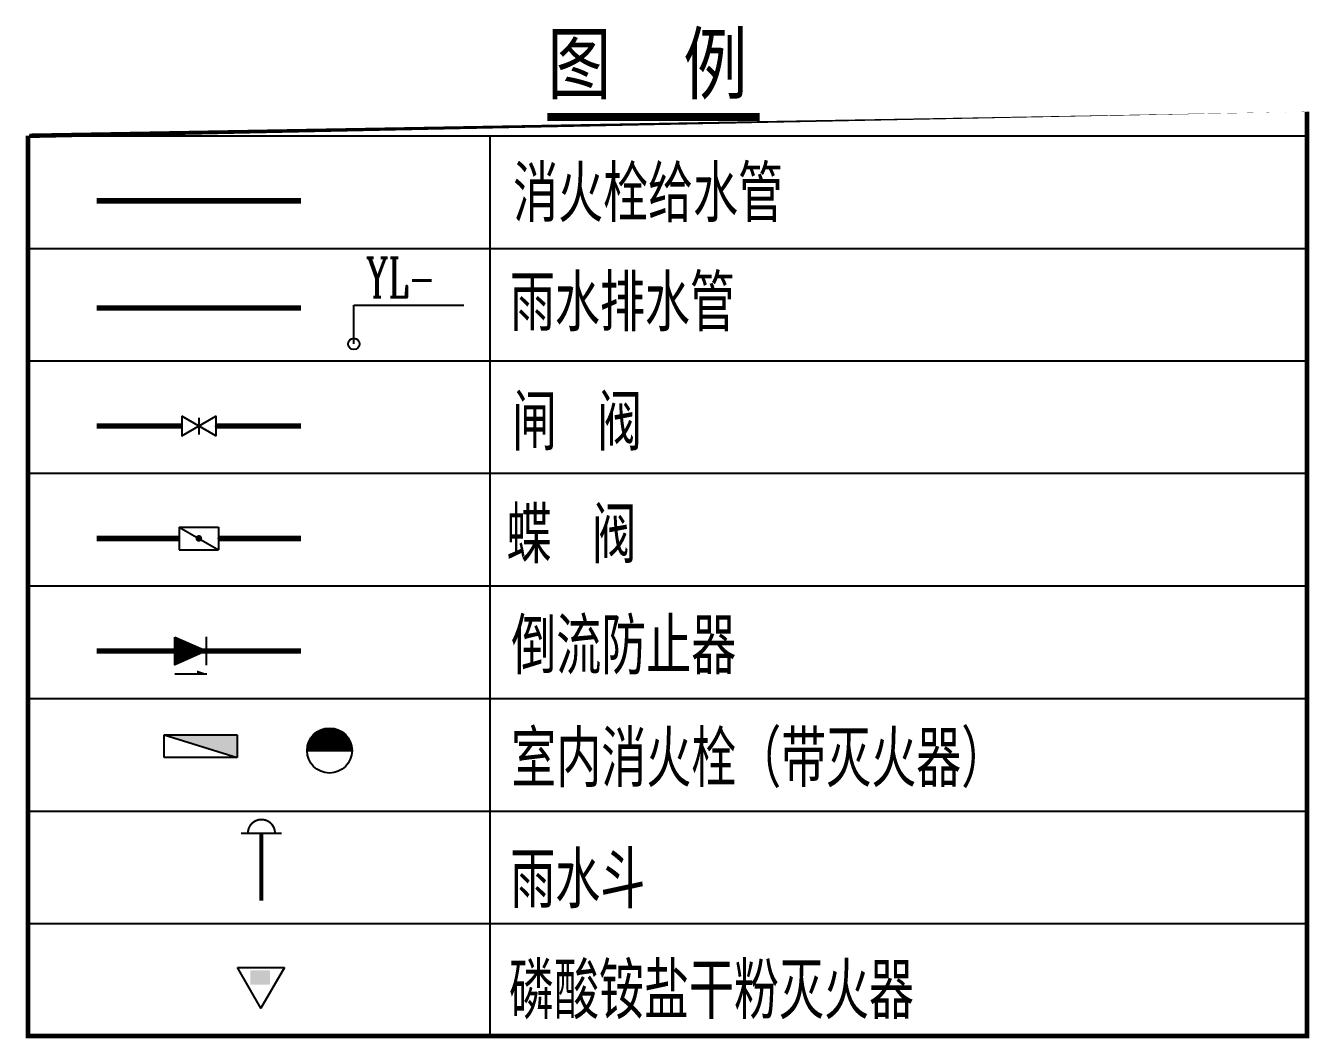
# Model space of a CAD drawing. Extents: x 4150464 to 4450492, y 483482 to 853422.
# Drawn here: x 4287076 to 4298487, y 830933 to 839933 of the extents above; entities that cross this region are included whole.
import ezdxf

# ---------------------------------------------------------------- set-up
doc = ezdxf.new("R2010")
doc.units = 0
doc.header["$LTSCALE"] = 1000
doc.header["$MEASUREMENT"] = 0
doc.linetypes.add('PHANTOM2', pattern=[1.25, 0.625, -0.125, 0.125, -0.125, 0.125, -0.125])
for name, color, linetype in [('D', 4, 'Continuous'), ('DIM_雨水', 3, 'Continuous'), ('EQUIP_消防', 7, 'Continuous'), ('EQUIP_管件', 7, 'Continuous'), ('LGBH_F', 4, 'Continuous'), ('PIPE-消防', 1, 'Continuous'), ('PIPE-雨水', 4, 'TG_Y'), ('PUB_TEXT', 7, 'Continuous'), ('TWT_DIM', 3, 'Continuous'), ('VALVE_消防', 7, 'Continuous'), ('VPIPE-雨水', 4, 'Continuous'), ('WIRE-照明', 120, 'Continuous'), ('WP_F_PJ', 7, 'Continuous')]:
    doc.layers.add(name, color=color, linetype=linetype)
doc.styles.add('-黑体', font='simhei.ttf', dxfattribs={"width": 0.8})
doc.styles.add('_TWT_SERIAL', font='COMPLEX', dxfattribs={"width": 0.8, "height": 3.5, "bigfont": 'HZTXT'})
doc.styles.add('HZ', font='rs.shx', dxfattribs={"width": 0.8, "bigfont": 'hztxt.shx'})
doc.styles.add('HZTXT', font='txt', dxfattribs={"width": 0.7, "height": 300, "bigfont": 'HZTXT'})
doc.styles.get("Standard").update_dxf_attribs({"font": 'gbenor.shx', "bigfont": 'gbcbig.shx'})
doc.styles.add('TG_LINETYPE', font='SIMPLEX', dxfattribs={"width": 0.8, "height": 3, "bigfont": 'HZTXT'})
doc.linetypes.add('TG_Y', pattern='A,2,-0.3,["Y",TG_LINETYPE,S=0.1,R=0,X=-0.23,Y=-0.15],0', length=2.3)

# ---------------------------------------------------------------- blocks, each defined once
blk = doc.blocks.new('$QC001_2')
blk.add_line((-141.4213562373072, 58.57864376268808), (141.4213562373082, 341.4213562373109))
at = {"const_width": 200}
blk.add_lwpolyline([(70.71067811865436, 270.710678118655, 0.6681786379192973), (-100.0000000000001, 200, 0.1989123673796637), (-70.71067811865329, 129.2893218813438, 1)], format="xyb", dxfattribs=at)
blk.add_circle((-9.18454765366783e-15, 200), 200)
at = {"style": 'HZ', "flags": 1}
for tag, p in [('UNIT', (-9.18454765366783e-15, 0)), ('SPEC', (-9.18454765366783e-15, -0.001333333333332121)), ('WHAT', (-9.18454765366783e-15, -0.002666666666664241))]:
    blk.add_attdef(tag, p, '', height=0.0008, dxfattribs=at)
blk = doc.blocks.new('$VALVE$00000656')
for p, q in [((-113.0591980287354, 110.2242726627646), (-113.0591980287354, -100.0874419811171)), ((118.056093817795, -163.7711759360864), (-118.9349161526625, -163.7711759360864))]:
    blk.add_line(p, q)
blk.add_lwpolyline([(118.9349161526625, 5.068415340820138, 203, 0, 0), (-113.0591980287354, 5.068415340823776, 0, 0, 0)], format="xyseb")
blk.add_lwpolyline([(118.6610796739114, 106.5089531847971), (-113.0591980287354, 5.068415340823776), (118.6610796739114, -96.61187812542084)], close=True)
for p in [(-113.0591980287354, 5.068415340823776), (118.6610796739114, 5.068415340823776)]:
    blk.add_point(p)
blk.add_solid([(-43.93491615266248, -163.7711759360864), (-43.93491615266248, -138.7711759360864), (-118.9349161526625, -163.7711759360864)])
blk = doc.blocks.new('$TWTSYS$00000080')
blk.add_line((-150, 500), (150, 500))
at = {"const_width": 15}
blk.add_lwpolyline([(-98.58173225235078, 500, -0.9999999999999999), (101.4182677476492, 500)], format="xyb", dxfattribs=at)
at = {"const_width": 30}
blk.add_lwpolyline([(0, 500), (0, 0)], dxfattribs=at)
at = {"style": 'HZ', "flags": 1}
for tag, p in [('UNIT', (0, 0)), ('WHAT', (0, -0.003333333334012423)), ('SPEC', (0, -0.001666666667006211))]:
    blk.add_attdef(tag, p, '', height=0.001, dxfattribs=at)
blk = doc.blocks.new('$TwtSys$00000312')
for p, q in [((325, 0), (-325, 0)), ((325, 0), (-325, -200)), ((-325, 0), (-325, -200)), ((325, -200), (325, 0)), ((-325, -200), (325, -200))]:
    blk.add_line(p, q)
blk.add_solid([(-325, 0), (-325, -200), (325, 0)])
blk = doc.blocks.new('$VALVE$00000296')
for points in [[(-125, 72.16878364870354), (-125, -72.16878364870354), (125, 72.16878364870354), (125, -72.16878364870354), (-125, 72.16878364870354)], [(0, 60.22559497023212), (0, -63.5535608260252)]]:
    blk.add_lwpolyline(points)
for p in [(-125, 0), (125, 0)]:
    blk.add_point(p)
blk = doc.blocks.new('$VALVE$00000316')
for p, q in [((-124.8260262059412, 72.06833983187425), (124.8260262059412, -72.06833983187425)), ((-124.8260262059412, 72.06833983187425), (-124.8260262059412, -72.06833983187425)), ((-124.8260262059412, 72.06833983187425), (124.8260262059412, 72.06833983187425)), ((124.8260262059412, 72.06833983187425), (124.8260262059412, -72.06833983187425)), ((-124.8260262059412, -72.06833983187425), (124.8260262059412, -72.06833983187425))]:
    blk.add_line(p, q)
at = {"const_width": 21.11137713821932}
blk.add_lwpolyline([(-10.55568856911123, 0, 1), (10.55568856911123, 0, 1)], format="xyb", close=True, dxfattribs=at)
for p in [(-124.8260262059412, 0), (124.8260262059412, 0)]:
    blk.add_point(p)
at = {"color": 7, "flags": 9}
for tag in ['XSIZE', 'YSIZE']:
    blk.add_attdef(tag, (0, 0), '', height=0.5, dxfattribs=at)

msp = doc.modelspace()

# ---------------------------------------------------------------- linework, layer by layer
at = {"layer": 'DIM_雨水'}
for p, q in [((4289993.093002682, 837105.2862262921), (4289993.093002682, 837449.5910850475)), ((4289993.093002682, 837449.5910850475), (4290971.367984473, 837449.5910850475))]:
    msp.add_line(p, q, dxfattribs=at)
at = {"layer": 'LGBH_F'}
for points in [[(4289376.13193288, 831562.9297176588), (4289167.16408286, 831200.9867842908), (4288958.196232838, 831562.9297176588)], [(4288958.196232838, 831562.9297176588), (4289376.13193288, 831562.9297176588)]]:
    msp.add_lwpolyline(points, dxfattribs=at)
msp.add_solid([(4289074.050248324, 831411.4149145996), (4289074.050248324, 831536.7956246058), (4289246.79700434, 831411.4149145996), (4289246.79700434, 831536.7956246058)], dxfattribs=at)
at = {"layer": 'PIPE-消防', "linetype": 'Continuous', "const_width": 50}
for points in [[(4287705.835468533, 838375.8614523134), (4289524.804579439, 838375.8614523134)], [(4287705.835468533, 836375.1958262925), (4288465.320023986, 836375.1958262925)], [(4288765.320023986, 836375.1958262925), (4289524.804579439, 836375.1958262925)], [(4287705.835468533, 835376.590107243), (4288440.563587297, 835376.590107243)], [(4288790.076460673, 835376.590107243), (4289524.804579439, 835376.590107243)], [(4287705.835468533, 834375.7702189966), (4289524.804579439, 834375.7702189966)]]:
    msp.add_lwpolyline(points, dxfattribs=at)
at = {"layer": 'PIPE-雨水', "linetype": 'PHANTOM2', "const_width": 50}
msp.add_lwpolyline([(4287705.835468533, 837423.9166501907), (4289524.804579439, 837423.9166501907)], dxfattribs=at)
at = {"layer": 'PUB_TEXT', "color": 5}
for p, q in [((4287098.196365708, 838954.4443117138), (4287098.196365699, 830953.4019190562)), ((4287107.109426888, 838954.4443117138), (4298467.460454578, 838954.4443117138)), ((4291205.259267369, 830953.4019190562), (4291205.259267369, 838954.4443117138)), ((4298467.460454578, 838954.4443117138), (4298467.460454568, 830953.4019190562)), ((4298467.460454578, 838954.4443117138), (4298467.460454578, 832953.0190340495)), ((4287097.109393055, 837954.126136133), (4298467.460454578, 837954.126136133)), ((4287098.196365708, 837954.126136133), (4298467.460454578, 837954.126136133)), ((4287086.852351518, 836953.7786856932), (4298467.460454578, 836953.7786856932)), ((4287090.976611519, 835955.1729666437), (4298467.460454578, 835955.1729666437)), ((4287090.976611519, 835955.1729666437), (4298467.460454578, 835955.1729666437)), ((4287090.976611519, 834954.353078397), (4298467.460454578, 834954.353078397)), ((4287090.976611519, 834954.353078397), (4298467.460454578, 834954.353078397)), ((4287107.109426888, 833953.5331901498), (4298467.460454578, 833953.5331901498)), ((4287095.783586139, 832953.0190340495), (4298467.460454578, 832953.0190340495)), ((4287095.783586131, 831953.2104765531), (4298467.46045457, 831953.2104765531)), ((4287095.783586139, 831953.2104765531), (4298467.460454578, 831953.2104765531)), ((4287095.783586139, 830953.4019190562), (4298467.460454578, 830953.4019190562))]:
    msp.add_line(p, q, dxfattribs=at)
at = {"layer": 'TWT_DIM', "const_width": 70}
msp.add_lwpolyline([(4291712.151488259, 839121.0086636227), (4293600.67469501, 839121.0086636227)], dxfattribs=at)
at = {"layer": 'VPIPE-雨水', "linetype": 'Continuous'}
msp.add_circle((4289993.093002682, 837105.2862262924), 50, dxfattribs=at)
at = {"layer": 'WIRE-照明', "color": 2, "const_width": 40}
msp.add_lwpolyline([(4287107.109426888, 838954.444311714), (4298467.460454578, 838954.4443117019), (4298467.460454568, 830953.4019190562), (4287095.783586139, 830953.4019190562), (4287095.783586139, 838954.444311714)], dxfattribs=at)

# ---------------------------------------------------------------- block references
at = {"layer": 'EQUIP_消防', "xscale": -1}
msp.add_blockref('$TwtSys$00000312', (4288631.445650543, 833629.9485582907), dxfattribs=at)
at = {"layer": 'EQUIP_管件', "xscale": 1.200000000186265, "yscale": 1.199999999953434, "zscale": 1.199999999999999}
msp.add_blockref('$TWTSYS$00000080', (4289170.158668282, 832158.0131521102), dxfattribs=at)
at = {"layer": 'VALVE_消防'}
for name, p, xscale, yscale, zscale in [('$VALVE$00000296', (4288615.320023986, 836375.1958262925), 1.200000000186265, 1.199999999953434, 1.2), ('$VALVE$00000316', (4288615.320023986, 835376.590107243), 1.399999999441206, 1.399999999906868, 1.4)]:
    msp.add_blockref(name, p, dxfattribs=dict(at, xscale=xscale, yscale=yscale, zscale=zscale))
at = {"layer": 'VALVE_消防', "xscale": 1.200000000186265, "yscale": -1.199999999953434, "zscale": 1.2, "rotation": 180}
msp.add_blockref('$VALVE$00000656', (4288544.823917461, 834369.6881205875), dxfattribs=at)
at = {"layer": 'WP_F_PJ', "rotation": 315.000000160655}
msp.add_blockref('$QC001_2', (4289635.561852852, 833349.8153230078), dxfattribs=at)

# ---------------------------------------------------------------- texts
at = {"layer": 'D', "style": 'HZTXT', "width": 0.8}
for s, p in [('消火栓给水管', (4291408.946348893, 838187.6200627615)), ('雨水排水管', (4291380.690191807, 837217.2386224326)), ('闸 阀', (4291399.536784286, 836154.8412613617)), ('蝶 阀', (4291350.668978872, 835155.4156540651)), ('倒流防止器', (4291392.714118892, 834167.1139687379)), ('室内消火栓（带灭火器）', (4291392.714118892, 833166.2940804907)), ('雨水斗', (4291383.837893503, 832090.0261167921)), ('磷酸铵盐干粉灭火器', (4291372.750385426, 831104.333513787))]:
    msp.add_text(s, height=500, dxfattribs=at).set_placement(p)
at = {"layer": 'DIM_雨水', "color": 7, "style": '_TWT_SERIAL', "width": 0.6400000000000001}
msp.add_text('YL-', height=350, dxfattribs=at).set_placement((4290099.300881132, 837519.5910850477))
at = {"layer": 'PUB_TEXT', "style": '-黑体', "width": 0.8}
for s, p in [('图', (4291712.151488259, 839334.84832607, 6.31739977642817e-05)), ('例', (4292921.940517794, 839334.84832607, 6.31739977642817e-05))]:
    msp.add_text(s, height=522.7848101265823, dxfattribs=at).set_placement(p)

doc.saveas('drawing.dxf')
